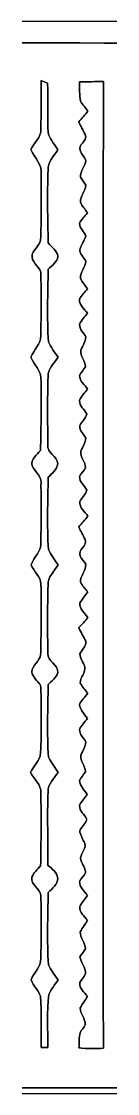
# Model space of a CAD drawing. Header units: centimetres. Extents: x -16.8 to 16.8, y -16.7 to 16.7.
# Drawn here: x 5.67 to 8.21, y -16.67 to 16.67 of the extents above; entities that cross this region are included whole.
import ezdxf

# ---------------------------------------------------------------- set-up
doc = ezdxf.new("R2010")
doc.units = ezdxf.units.CM
doc.header["$MEASUREMENT"] = 0
doc.layers.add('Layer 1', color=7, linetype='Continuous')

msp = doc.modelspace()

# ---------------------------------------------------------------- linework, layer by layer
at = {"layer": 'Layer 1', "color": 7}
for points, knots in [([(-16.77458, 16.66875), (-16.77458, 16.66875), (16.77458, 16.66875), (16.77458, 16.66875), (16.77458, 16.66875), (16.77458, 16.66875), (16.77458, -16.66875), (16.77458, -16.66875), (16.77458, -16.66875), (16.77458, -16.66875), (-16.77458, -16.66875), (-16.77458, -16.66875), (-16.77458, -16.66875), (-16.77458, -16.66875), (-16.77458, 16.66875), (-16.77458, 16.66875), (-16.77458, 16.66875), (-16.77458, 16.66875), (-16.77458, 16.66875), (-16.77458, 16.66875)], [0, 0, 0, 0, 0.16666667, 0.16666667, 0.16666667, 0.16666667, 0.33333333, 0.33333333, 0.33333333, 0.33333333, 0.5, 0.5, 0.5, 0.5, 0.66666667, 0.66666667, 0.66666667, 0.66666667, 1, 1, 1, 1]), ([(-12.5536, 15.97307), (-12.62556, 15.95861), (-12.65696, 15.89334), (-12.64779, 15.82455), (-12.64779, 15.82455), (-12.64497, 5.06166), (-12.64955, -5.70159), (-12.64567, -16.46484), (-12.64567, -16.46484), (-12.071, -16.50718), (-11.49421, -16.48989), (-10.91847, -16.49307), (-10.91847, -16.49307), (-3.08928, -16.48389), (4.73992, -16.50788), (12.56912, -16.48107), (12.56912, -16.48107), (12.58641, -9.31192), (12.57159, -2.14242), (12.57653, 5.02708), (12.57653, 5.02708), (12.56912, 8.68116), (12.59134, 12.33558), (12.56524, 15.9893), (12.56524, 15.9893), (4.49051, 16.01294), (-3.58458, 15.98789), (-11.65931, 16.002), (-11.65931, 16.002), (-11.95705, 15.99812), (-12.25832, 16.01611), (-12.5536, 15.97307)], [0, 0, 0, 0, 0.11111111, 0.11111111, 0.11111111, 0.11111111, 0.22222222, 0.22222222, 0.22222222, 0.22222222, 0.33333333, 0.33333333, 0.33333333, 0.33333333, 0.44444444, 0.44444444, 0.44444444, 0.44444444, 0.55555556, 0.55555556, 0.55555556, 0.55555556, 0.66666667, 0.66666667, 0.66666667, 0.66666667, 0.77777778, 0.77777778, 0.77777778, 0.77777778, 1, 1, 1, 1]), ([(6.05825, 14.83572), (6.10588, 14.81279), (6.20113, 14.76763), (6.24911, 14.7447), (6.24911, 14.7447), (6.29038, 14.21589), (6.22759, 13.68249), (6.28262, 13.15473), (6.28262, 13.15473), (6.36305, 12.98434), (6.47806, 12.83194), (6.57719, 12.67178), (6.57719, 12.67178), (6.45654, 12.47387), (6.25299, 12.29995), (6.26992, 12.04736), (6.26992, 12.04736), (6.24628, 11.29206), (6.25687, 10.53571), (6.27803, 9.78041), (6.27803, 9.78041), (6.38457, 9.652), (6.54756, 9.53982), (6.57966, 9.3659), (6.57966, 9.3659), (6.55955, 9.18774), (6.38916, 9.08085), (6.27204, 8.96161), (6.27204, 8.96161), (6.2678, 8.20879), (6.2297, 7.45349), (6.28438, 6.70207), (6.28438, 6.70207), (6.36305, 6.53203), (6.47876, 6.3814), (6.58424, 6.22723), (6.58424, 6.22723), (6.46677, 6.03673), (6.25757, 5.87304), (6.27204, 5.62645), (6.27204, 5.62645), (6.2484, 4.9216), (6.25228, 4.21534), (6.26851, 3.51014), (6.26851, 3.51014), (6.21136, 3.24661), (6.57225, 3.16301), (6.57154, 2.9143), (6.57154, 2.9143), (6.55673, 2.73156), (6.39374, 2.61655), (6.27592, 2.49767), (6.27592, 2.49767), (6.26427, 1.74766), (6.23076, 0.99483), (6.28438, 0.24589), (6.28438, 0.24589), (6.36376, 0.07585), (6.47947, -0.07549), (6.58566, -0.23001), (6.58566, -0.23001), (6.46218, -0.43074), (6.25299, -0.60713), (6.27027, -0.86431), (6.27027, -0.86431), (6.24875, -1.57021), (6.25687, -2.27718), (6.26181, -2.98344), (6.26181, -2.98344), (6.2544, -3.23039), (6.58283, -3.33022), (6.57613, -3.57646), (6.57613, -3.57646), (6.53415, -3.73733), (6.38457, -3.83752), (6.27204, -3.95005), (6.27204, -3.95005), (6.26816, -4.70253), (6.22864, -5.45783), (6.28544, -6.20889), (6.28544, -6.20889), (6.36799, -6.37505), (6.483, -6.52427), (6.58248, -6.68161), (6.58248, -6.68161), (6.45901, -6.87105), (6.25898, -7.03897), (6.27133, -7.28486), (6.27133, -7.28486), (6.2417, -8.04721), (6.26957, -8.81062), (6.26322, -9.57368), (6.26322, -9.57368), (6.39445, -9.67669), (6.55038, -9.79029), (6.57049, -9.9695), (6.57049, -9.9695), (6.57613, -10.16423), (6.39904, -10.29229), (6.27592, -10.414), (6.27592, -10.414), (6.26427, -11.16365), (6.23076, -11.91648), (6.28438, -12.66543), (6.28438, -12.66543), (6.3627, -12.8337), (6.47735, -12.98399), (6.58142, -13.13744), (6.58142, -13.13744), (6.48264, -13.28455), (6.36411, -13.42214), (6.29356, -13.58582), (6.29356, -13.58582), (6.22512, -14.13122), (6.27239, -14.68332), (6.26039, -15.23189), (6.26039, -15.23189), (6.1909, -15.2333), (6.1214, -15.23436), (6.05226, -15.234), (6.05226, -15.234), (6.04449, -14.70307), (6.07236, -14.17144), (6.03532, -13.64156), (6.03532, -13.64156), (5.97147, -13.45636), (5.81307, -13.31912), (5.74428, -13.13568), (5.74428, -13.13568), (5.81096, -12.89897), (6.06637, -12.73845), (6.04061, -12.47069), (6.04061, -12.47069), (6.0639, -11.82335), (6.05719, -11.17529), (6.04908, -10.52795), (6.04908, -10.52795), (6.04132, -10.29159), (5.71817, -10.19669), (5.76615, -9.93493), (5.76615, -9.93493), (5.82824, -9.80052), (5.93019, -9.69186), (6.03814, -9.59379), (6.03814, -9.59379), (6.0519, -8.83603), (6.0646, -8.07755), (6.04344, -7.31979), (6.04344, -7.31979), (6.06354, -7.0612), (5.84306, -6.8901), (5.71853, -6.68867), (5.71853, -6.68867), (5.82612, -6.52145), (5.94078, -6.35811), (6.02968, -6.17996), (6.02968, -6.17996), (6.07624, -5.53791), (6.04626, -4.89303), (6.05402, -4.24991), (6.05402, -4.24991), (6.03567, -4.14338), (6.07836, -4.00614), (5.99581, -3.91619), (5.99581, -3.91619), (5.89739, -3.78672), (5.73828, -3.67206), (5.77427, -3.48403), (5.77427, -3.48403), (5.84906, -3.29636), (6.06778, -3.17077), (6.04061, -2.94534), (6.04061, -2.94534), (6.06425, -2.23943), (6.05402, -1.53247), (6.05014, -0.82656), (6.05014, -0.82656), (6.04202, -0.59055), (5.81907, -0.43886), (5.74499, -0.22472), (5.74499, -0.22472), (5.82401, 0.01834), (6.07801, 0.19544), (6.04555, 0.47449), (6.04555, 0.47449), (6.06107, 1.06362), (6.05614, 1.65276), (6.04979, 2.2419), (6.04979, 2.2419), (6.10835, 2.49802), (5.87128, 2.64901), (5.77497, 2.84974), (5.77497, 2.84974), (5.73087, 3.05894), (5.91432, 3.19158), (6.03426, 3.32458), (6.03426, 3.32458), (6.05578, 4.08058), (6.05966, 4.83764), (6.04908, 5.59364), (6.04908, 5.59364), (6.0258, 5.83494), (5.82401, 6.00957), (5.73828, 6.22617), (5.73828, 6.22617), (5.82189, 6.4576), (6.05226, 6.63469), (6.04097, 6.8961), (6.04097, 6.8961), (6.06143, 7.55438), (6.06284, 8.21408), (6.04379, 8.87236), (6.04379, 8.87236), (5.9884, 9.07274), (5.7277, 9.18739), (5.77427, 9.42763), (5.77427, 9.42763), (5.84906, 9.61531), (6.06778, 9.7409), (6.04061, 9.96632), (6.04061, 9.96632), (6.06637, 10.61297), (6.05049, 11.26067), (6.05296, 11.90731), (6.05296, 11.90731), (6.11117, 12.21528), (5.83847, 12.42307), (5.73652, 12.68307), (5.73652, 12.68307), (5.81907, 12.90532), (6.0706, 13.05454), (6.04167, 13.31736), (6.04167, 13.31736), (6.06637, 13.82324), (6.04414, 14.32948), (6.05825, 14.83572)], [0, 0, 0, 0, 0.01666667, 0.01666667, 0.01666667, 0.01666667, 0.03333333, 0.03333333, 0.03333333, 0.03333333, 0.05, 0.05, 0.05, 0.05, 0.06666667, 0.06666667, 0.06666667, 0.06666667, 0.08333333, 0.08333333, 0.08333333, 0.08333333, 0.1, 0.1, 0.1, 0.1, 0.11666667, 0.11666667, 0.11666667, 0.11666667, 0.13333333, 0.13333333, 0.13333333, 0.13333333, 0.15, 0.15, 0.15, 0.15, 0.16666667, 0.16666667, 0.16666667, 0.16666667, 0.18333333, 0.18333333, 0.18333333, 0.18333333, 0.2, 0.2, 0.2, 0.2, 0.21666667, 0.21666667, 0.21666667, 0.21666667, 0.23333333, 0.23333333, 0.23333333, 0.23333333, 0.25, 0.25, 0.25, 0.25, 0.26666667, 0.26666667, 0.26666667, 0.26666667, 0.28333333, 0.28333333, 0.28333333, 0.28333333, 0.3, 0.3, 0.3, 0.3, 0.31666667, 0.31666667, 0.31666667, 0.31666667, 0.33333333, 0.33333333, 0.33333333, 0.33333333, 0.35, 0.35, 0.35, 0.35, 0.36666667, 0.36666667, 0.36666667, 0.36666667, 0.38333333, 0.38333333, 0.38333333, 0.38333333, 0.4, 0.4, 0.4, 0.4, 0.41666667, 0.41666667, 0.41666667, 0.41666667, 0.43333333, 0.43333333, 0.43333333, 0.43333333, 0.45, 0.45, 0.45, 0.45, 0.46666667, 0.46666667, 0.46666667, 0.46666667, 0.48333333, 0.48333333, 0.48333333, 0.48333333, 0.5, 0.5, 0.5, 0.5, 0.51666667, 0.51666667, 0.51666667, 0.51666667, 0.53333333, 0.53333333, 0.53333333, 0.53333333, 0.55, 0.55, 0.55, 0.55, 0.56666667, 0.56666667, 0.56666667, 0.56666667, 0.58333333, 0.58333333, 0.58333333, 0.58333333, 0.6, 0.6, 0.6, 0.6, 0.61666667, 0.61666667, 0.61666667, 0.61666667, 0.63333333, 0.63333333, 0.63333333, 0.63333333, 0.65, 0.65, 0.65, 0.65, 0.66666667, 0.66666667, 0.66666667, 0.66666667, 0.68333333, 0.68333333, 0.68333333, 0.68333333, 0.7, 0.7, 0.7, 0.7, 0.71666667, 0.71666667, 0.71666667, 0.71666667, 0.73333333, 0.73333333, 0.73333333, 0.73333333, 0.75, 0.75, 0.75, 0.75, 0.76666667, 0.76666667, 0.76666667, 0.76666667, 0.78333333, 0.78333333, 0.78333333, 0.78333333, 0.8, 0.8, 0.8, 0.8, 0.81666667, 0.81666667, 0.81666667, 0.81666667, 0.83333333, 0.83333333, 0.83333333, 0.83333333, 0.85, 0.85, 0.85, 0.85, 0.86666667, 0.86666667, 0.86666667, 0.86666667, 0.88333333, 0.88333333, 0.88333333, 0.88333333, 0.9, 0.9, 0.9, 0.9, 0.91666667, 0.91666667, 0.91666667, 0.91666667, 0.93333333, 0.93333333, 0.93333333, 0.93333333, 0.95, 0.95, 0.95, 0.95, 0.96666667, 0.96666667, 0.96666667, 0.96666667, 1, 1, 1, 1]), ([(7.25135, 14.78703), (7.50041, 14.79374), (7.74982, 14.79726), (7.99959, 14.79973), (7.99959, 14.79973), (7.97877, 8.33226), (7.99606, 1.86408), (7.99042, -4.60375), (7.99042, -4.60375), (7.99359, -8.15622), (7.98301, -11.70869), (7.99677, -15.26081), (7.99677, -15.26081), (7.74206, -15.26928), (7.48524, -15.28374), (7.23265, -15.24811), (7.23265, -15.24811), (7.2517, -15.09077), (7.22736, -14.92814), (7.2711, -14.77539), (7.2711, -14.77539), (7.31238, -14.68579), (7.38752, -14.61699), (7.43232, -14.52951), (7.43232, -14.52951), (7.43832, -14.33618), (7.26934, -14.19754), (7.27181, -14.00457), (7.27181, -14.00457), (7.34236, -13.8811), (7.42738, -13.7668), (7.50111, -13.64509), (7.50111, -13.64509), (7.40586, -13.5128), (7.23477, -13.40697), (7.26158, -13.21964), (7.26158, -13.21964), (7.3085, -13.12086), (7.39352, -13.04572), (7.43797, -12.94553), (7.43797, -12.94553), (7.44714, -12.74939), (7.3025, -12.59593), (7.26158, -12.41284), (7.26158, -12.41284), (7.31344, -12.32606), (7.39175, -12.25832), (7.43973, -12.16907), (7.43973, -12.16907), (7.43232, -11.97645), (7.27287, -11.83464), (7.27181, -11.64096), (7.27181, -11.64096), (7.34236, -11.51749), (7.42738, -11.40319), (7.50111, -11.28148), (7.50111, -11.28148), (7.40445, -11.14848), (7.23406, -11.04159), (7.25946, -10.85321), (7.25946, -10.85321), (7.31979, -10.7248), (7.42103, -10.62037), (7.499, -10.5029), (7.499, -10.5029), (7.40481, -10.36743), (7.24323, -10.26019), (7.25276, -10.07533), (7.25276, -10.07533), (7.29932, -9.97514), (7.38822, -9.90283), (7.43797, -9.8044), (7.43797, -9.8044), (7.43656, -9.65764), (7.33989, -9.54405), (7.29615, -9.41141), (7.29615, -9.41141), (7.23971, -9.21773), (7.47077, -9.09002), (7.4168, -8.896), (7.4168, -8.896), (7.36036, -8.76159), (7.27287, -8.63917), (7.25664, -8.4903), (7.25664, -8.4903), (7.31802, -8.36648), (7.43973, -8.27652), (7.47889, -8.14176), (7.47889, -8.14176), (7.41715, -7.98795), (7.24429, -7.89305), (7.2517, -7.70925), (7.2517, -7.70925), (7.30673, -7.57943), (7.41433, -7.48136), (7.49371, -7.36706), (7.49371, -7.36706), (7.4041, -7.22806), (7.26017, -7.11235), (7.25346, -6.93455), (7.25346, -6.93455), (7.29686, -6.83331), (7.38293, -6.75922), (7.43409, -6.66256), (7.43409, -6.66256), (7.44714, -6.47136), (7.25205, -6.33765), (7.29403, -6.14433), (7.29403, -6.14433), (7.34907, -6.01098), (7.43797, -5.88998), (7.45031, -5.74146), (7.45031, -5.74146), (7.39034, -5.60458), (7.24782, -5.51039), (7.25135, -5.34564), (7.25135, -5.34564), (7.30779, -5.21547), (7.41539, -5.11634), (7.49547, -5.00133), (7.49547, -5.00133), (7.40375, -4.86304), (7.27287, -4.74204), (7.24923, -4.56882), (7.24923, -4.56882), (7.31132, -4.43759), (7.42315, -4.33917), (7.50711, -4.22275), (7.50711, -4.22275), (7.42879, -4.11974), (7.33919, -4.02414), (7.27392, -3.91266), (7.27392, -3.91266), (7.26228, -3.7211), (7.45913, -3.58704), (7.41645, -3.39266), (7.41645, -3.39266), (7.36177, -3.25967), (7.27251, -3.13937), (7.26228, -2.9912), (7.26228, -2.9912), (7.3212, -2.85821), (7.47077, -2.76648), (7.44467, -2.60103), (7.44467, -2.60103), (7.38717, -2.45392), (7.29015, -2.32551), (7.22842, -2.18052), (7.22842, -2.18052), (7.32896, -2.08033), (7.42562, -1.97626), (7.50993, -1.86196), (7.50993, -1.86196), (7.41574, -1.71768), (7.23406, -1.60302), (7.26581, -1.40829), (7.26581, -1.40829), (7.33813, -1.29046), (7.42562, -1.18286), (7.50852, -1.07209), (7.50852, -1.07209), (7.43409, -0.96943), (7.34342, -0.87912), (7.27781, -0.77082), (7.27781, -0.77082), (7.26969, -0.56444), (7.46196, -0.41804), (7.44396, -0.20849), (7.44396, -0.20849), (7.39634, -0.1203), (7.31802, -0.05221), (7.27498, 0.03845), (7.27498, 0.03845), (7.17515, 0.25788), (7.51805, 0.34608), (7.42491, 0.56303), (7.42491, 0.56303), (7.36388, 0.69603), (7.28345, 0.81915), (7.22771, 0.95462), (7.22771, 0.95462), (7.32508, 1.06292), (7.4235, 1.17087), (7.51381, 1.28517), (7.51381, 1.28517), (7.41962, 1.43228), (7.24182, 1.54376), (7.25699, 1.7399), (7.25699, 1.7399), (7.31732, 1.86443), (7.43973, 1.95368), (7.47889, 2.0888), (7.47889, 2.0888), (7.41715, 2.2419), (7.2457, 2.33645), (7.25241, 2.51919), (7.25241, 2.51919), (7.29968, 2.61902), (7.38822, 2.69134), (7.43797, 2.78977), (7.43797, 2.78977), (7.44537, 2.98062), (7.25346, 3.11573), (7.29439, 3.31011), (7.29439, 3.31011), (7.34836, 3.44311), (7.43832, 3.56306), (7.4482, 3.71157), (7.4482, 3.71157), (7.38681, 3.84528), (7.24535, 3.93982), (7.25664, 4.10386), (7.25664, 4.10386), (7.31802, 4.22769), (7.43973, 4.31765), (7.47889, 4.45241), (7.47889, 4.45241), (7.4168, 4.60622), (7.24429, 4.70112), (7.25135, 4.88491), (7.25135, 4.88491), (7.3085, 5.01791), (7.41997, 5.11775), (7.50182, 5.23487), (7.50182, 5.23487), (7.41151, 5.37281), (7.25099, 5.47652), (7.25276, 5.65926), (7.25276, 5.65926), (7.2965, 5.76051), (7.38329, 5.83424), (7.43373, 5.93161), (7.43373, 5.93161), (7.44784, 6.12246), (7.2517, 6.25616), (7.29403, 6.44984), (7.29403, 6.44984), (7.34907, 6.58319), (7.43797, 6.70419), (7.45031, 6.85271), (7.45031, 6.85271), (7.39034, 6.98959), (7.24782, 7.08378), (7.25135, 7.24853), (7.25135, 7.24853), (7.30814, 7.37976), (7.41715, 7.47924), (7.49829, 7.59531), (7.49829, 7.59531), (7.40269, 7.73148), (7.24323, 7.83978), (7.24888, 8.02534), (7.24888, 8.02534), (7.30426, 8.15269), (7.41539, 8.24301), (7.49935, 8.3506), (7.49935, 8.3506), (7.42632, 8.46137), (7.33989, 8.56439), (7.27886, 8.68221), (7.27886, 8.68221), (7.27004, 8.87906), (7.44149, 9.01982), (7.4482, 9.21491), (7.4482, 9.21491), (7.38964, 9.34861), (7.23865, 9.44033), (7.26722, 9.60684), (7.26722, 9.60684), (7.31767, 9.74055), (7.40304, 9.85873), (7.44926, 9.99455), (7.44926, 9.99455), (7.39034, 10.13178), (7.26087, 10.23126), (7.24711, 10.38966), (7.24711, 10.38966), (7.30638, 10.51489), (7.41468, 10.60697), (7.49935, 10.71421), (7.49935, 10.71421), (7.42597, 10.82499), (7.33989, 10.928), (7.27886, 11.04583), (7.27886, 11.04583), (7.27004, 11.24267), (7.44149, 11.38379), (7.44855, 11.57852), (7.44855, 11.57852), (7.40586, 11.66918), (7.33143, 11.73939), (7.28451, 11.82687), (7.28451, 11.82687), (7.26934, 12.02267), (7.44396, 12.16237), (7.44926, 12.35604), (7.44926, 12.35604), (7.40657, 12.45694), (7.32226, 12.53314), (7.27781, 12.63297), (7.27781, 12.63297), (7.17162, 12.85275), (7.53181, 12.93707), (7.42491, 13.15685), (7.42491, 13.15685), (7.36388, 13.28984), (7.28345, 13.41296), (7.22771, 13.54878), (7.22771, 13.54878), (7.32508, 13.65709), (7.4235, 13.76468), (7.51381, 13.87934), (7.51381, 13.87934), (7.43832, 13.98376), (7.34448, 14.07513), (7.28063, 14.18766), (7.28063, 14.18766), (7.25029, 14.38592), (7.25346, 14.58701), (7.25135, 14.78703)], [0, 0, 0, 0, 0.01234568, 0.01234568, 0.01234568, 0.01234568, 0.02469136, 0.02469136, 0.02469136, 0.02469136, 0.03703704, 0.03703704, 0.03703704, 0.03703704, 0.04938272, 0.04938272, 0.04938272, 0.04938272, 0.0617284, 0.0617284, 0.0617284, 0.0617284, 0.07407407, 0.07407407, 0.07407407, 0.07407407, 0.08641975, 0.08641975, 0.08641975, 0.08641975, 0.09876543, 0.09876543, 0.09876543, 0.09876543, 0.11111111, 0.11111111, 0.11111111, 0.11111111, 0.12345679, 0.12345679, 0.12345679, 0.12345679, 0.13580247, 0.13580247, 0.13580247, 0.13580247, 0.14814815, 0.14814815, 0.14814815, 0.14814815, 0.16049383, 0.16049383, 0.16049383, 0.16049383, 0.17283951, 0.17283951, 0.17283951, 0.17283951, 0.18518519, 0.18518519, 0.18518519, 0.18518519, 0.19753086, 0.19753086, 0.19753086, 0.19753086, 0.20987654, 0.20987654, 0.20987654, 0.20987654, 0.22222222, 0.22222222, 0.22222222, 0.22222222, 0.2345679, 0.2345679, 0.2345679, 0.2345679, 0.24691358, 0.24691358, 0.24691358, 0.24691358, 0.25925926, 0.25925926, 0.25925926, 0.25925926, 0.27160494, 0.27160494, 0.27160494, 0.27160494, 0.28395062, 0.28395062, 0.28395062, 0.28395062, 0.2962963, 0.2962963, 0.2962963, 0.2962963, 0.30864198, 0.30864198, 0.30864198, 0.30864198, 0.32098765, 0.32098765, 0.32098765, 0.32098765, 0.33333333, 0.33333333, 0.33333333, 0.33333333, 0.34567901, 0.34567901, 0.34567901, 0.34567901, 0.35802469, 0.35802469, 0.35802469, 0.35802469, 0.37037037, 0.37037037, 0.37037037, 0.37037037, 0.38271605, 0.38271605, 0.38271605, 0.38271605, 0.39506173, 0.39506173, 0.39506173, 0.39506173, 0.40740741, 0.40740741, 0.40740741, 0.40740741, 0.41975309, 0.41975309, 0.41975309, 0.41975309, 0.43209877, 0.43209877, 0.43209877, 0.43209877, 0.44444444, 0.44444444, 0.44444444, 0.44444444, 0.45679012, 0.45679012, 0.45679012, 0.45679012, 0.4691358, 0.4691358, 0.4691358, 0.4691358, 0.48148148, 0.48148148, 0.48148148, 0.48148148, 0.49382716, 0.49382716, 0.49382716, 0.49382716, 0.50617284, 0.50617284, 0.50617284, 0.50617284, 0.51851852, 0.51851852, 0.51851852, 0.51851852, 0.5308642, 0.5308642, 0.5308642, 0.5308642, 0.54320988, 0.54320988, 0.54320988, 0.54320988, 0.55555556, 0.55555556, 0.55555556, 0.55555556, 0.56790123, 0.56790123, 0.56790123, 0.56790123, 0.58024691, 0.58024691, 0.58024691, 0.58024691, 0.59259259, 0.59259259, 0.59259259, 0.59259259, 0.60493827, 0.60493827, 0.60493827, 0.60493827, 0.61728395, 0.61728395, 0.61728395, 0.61728395, 0.62962963, 0.62962963, 0.62962963, 0.62962963, 0.64197531, 0.64197531, 0.64197531, 0.64197531, 0.65432099, 0.65432099, 0.65432099, 0.65432099, 0.66666667, 0.66666667, 0.66666667, 0.66666667, 0.67901235, 0.67901235, 0.67901235, 0.67901235, 0.69135802, 0.69135802, 0.69135802, 0.69135802, 0.7037037, 0.7037037, 0.7037037, 0.7037037, 0.71604938, 0.71604938, 0.71604938, 0.71604938, 0.72839506, 0.72839506, 0.72839506, 0.72839506, 0.74074074, 0.74074074, 0.74074074, 0.74074074, 0.75308642, 0.75308642, 0.75308642, 0.75308642, 0.7654321, 0.7654321, 0.7654321, 0.7654321, 0.77777778, 0.77777778, 0.77777778, 0.77777778, 0.79012346, 0.79012346, 0.79012346, 0.79012346, 0.80246914, 0.80246914, 0.80246914, 0.80246914, 0.81481481, 0.81481481, 0.81481481, 0.81481481, 0.82716049, 0.82716049, 0.82716049, 0.82716049, 0.83950617, 0.83950617, 0.83950617, 0.83950617, 0.85185185, 0.85185185, 0.85185185, 0.85185185, 0.86419753, 0.86419753, 0.86419753, 0.86419753, 0.87654321, 0.87654321, 0.87654321, 0.87654321, 0.88888889, 0.88888889, 0.88888889, 0.88888889, 0.90123457, 0.90123457, 0.90123457, 0.90123457, 0.91358025, 0.91358025, 0.91358025, 0.91358025, 0.92592593, 0.92592593, 0.92592593, 0.92592593, 0.9382716, 0.9382716, 0.9382716, 0.9382716, 0.95061728, 0.95061728, 0.95061728, 0.95061728, 0.96296296, 0.96296296, 0.96296296, 0.96296296, 0.97530864, 0.97530864, 0.97530864, 0.97530864, 1, 1, 1, 1])]:
    msp.add_open_spline(points, degree=3, knots=knots, dxfattribs=at)
at = {"layer": 'Layer 1', "color": 252}
for points, knots in [([(-12.5536, 15.97307), (-12.25832, 16.01611), (-11.95705, 15.99812), (-11.65931, 16.002), (-11.65931, 16.002), (-3.58458, 15.98789), (4.49051, 16.01294), (12.56524, 15.9893), (12.56524, 15.9893), (12.59134, 12.33558), (12.56912, 8.68116), (12.57653, 5.02708), (12.57653, 5.02708), (12.57159, -2.14242), (12.58641, -9.31192), (12.56912, -16.48107), (12.56912, -16.48107), (4.73992, -16.50788), (-3.08928, -16.48389), (-10.91847, -16.49307), (-10.91847, -16.49307), (-11.49421, -16.48989), (-12.071, -16.50718), (-12.64567, -16.46484), (-12.64567, -16.46484), (-12.64955, -5.70159), (-12.64497, 5.06166), (-12.64779, 15.82455), (-12.64779, 15.82455), (-12.65696, 15.89334), (-12.62556, 15.95861), (-12.5536, 15.97307), (-12.5536, 15.97307), (-12.5536, 15.97307), (-12.5536, 15.97307), (-12.5536, 15.97307)], [0, 0, 0, 0, 0.1, 0.1, 0.1, 0.1, 0.2, 0.2, 0.2, 0.2, 0.3, 0.3, 0.3, 0.3, 0.4, 0.4, 0.4, 0.4, 0.5, 0.5, 0.5, 0.5, 0.6, 0.6, 0.6, 0.6, 0.7, 0.7, 0.7, 0.7, 0.8, 0.8, 0.8, 0.8, 1, 1, 1, 1]), ([(6.05825, 14.83572), (6.04414, 14.32948), (6.06637, 13.82324), (6.04167, 13.31736), (6.04167, 13.31736), (6.0706, 13.05454), (5.81907, 12.90532), (5.73652, 12.68307), (5.73652, 12.68307), (5.83847, 12.42307), (6.11117, 12.21528), (6.05296, 11.90731), (6.05296, 11.90731), (6.05049, 11.26067), (6.06637, 10.61297), (6.04061, 9.96632), (6.04061, 9.96632), (6.06778, 9.7409), (5.84906, 9.61531), (5.77427, 9.42763), (5.77427, 9.42763), (5.7277, 9.18739), (5.9884, 9.07274), (6.04379, 8.87236), (6.04379, 8.87236), (6.06284, 8.21408), (6.06143, 7.55438), (6.04097, 6.8961), (6.04097, 6.8961), (6.05226, 6.63469), (5.82189, 6.4576), (5.73828, 6.22617), (5.73828, 6.22617), (5.82401, 6.00957), (6.0258, 5.83494), (6.04908, 5.59364), (6.04908, 5.59364), (6.05966, 4.83764), (6.05578, 4.08058), (6.03426, 3.32458), (6.03426, 3.32458), (5.91432, 3.19158), (5.73087, 3.05894), (5.77497, 2.84974), (5.77497, 2.84974), (5.87128, 2.64901), (6.10835, 2.49802), (6.04979, 2.2419), (6.04979, 2.2419), (6.05614, 1.65276), (6.06107, 1.06362), (6.04555, 0.47449), (6.04555, 0.47449), (6.07801, 0.19544), (5.82401, 0.01834), (5.74499, -0.22472), (5.74499, -0.22472), (5.81907, -0.43886), (6.04202, -0.59055), (6.05014, -0.82656), (6.05014, -0.82656), (6.05402, -1.53247), (6.06425, -2.23943), (6.04061, -2.94534), (6.04061, -2.94534), (6.06778, -3.17077), (5.84906, -3.29636), (5.77427, -3.48403), (5.77427, -3.48403), (5.73828, -3.67206), (5.89739, -3.78672), (5.99581, -3.91619), (5.99581, -3.91619), (6.07836, -4.00614), (6.03567, -4.14338), (6.05402, -4.24991), (6.05402, -4.24991), (6.04626, -4.89303), (6.07624, -5.53791), (6.02968, -6.17996), (6.02968, -6.17996), (5.94078, -6.35811), (5.82612, -6.52145), (5.71853, -6.68867), (5.71853, -6.68867), (5.84306, -6.8901), (6.06354, -7.0612), (6.04344, -7.31979), (6.04344, -7.31979), (6.0646, -8.07755), (6.0519, -8.83603), (6.03814, -9.59379), (6.03814, -9.59379), (5.93019, -9.69186), (5.82824, -9.80052), (5.76615, -9.93493), (5.76615, -9.93493), (5.71817, -10.19669), (6.04132, -10.29159), (6.04908, -10.52795), (6.04908, -10.52795), (6.05719, -11.17529), (6.0639, -11.82335), (6.04061, -12.47069), (6.04061, -12.47069), (6.06637, -12.73845), (5.81096, -12.89897), (5.74428, -13.13568), (5.74428, -13.13568), (5.81307, -13.31912), (5.97147, -13.45636), (6.03532, -13.64156), (6.03532, -13.64156), (6.07236, -14.17144), (6.04449, -14.70307), (6.05226, -15.234), (6.05226, -15.234), (6.1214, -15.23436), (6.1909, -15.2333), (6.26039, -15.23189), (6.26039, -15.23189), (6.27239, -14.68332), (6.22512, -14.13122), (6.29356, -13.58582), (6.29356, -13.58582), (6.36411, -13.42214), (6.48264, -13.28455), (6.58142, -13.13744), (6.58142, -13.13744), (6.47735, -12.98399), (6.3627, -12.8337), (6.28438, -12.66543), (6.28438, -12.66543), (6.23076, -11.91648), (6.26427, -11.16365), (6.27592, -10.414), (6.27592, -10.414), (6.39904, -10.29229), (6.57613, -10.16423), (6.57049, -9.9695), (6.57049, -9.9695), (6.55038, -9.79029), (6.39445, -9.67669), (6.26322, -9.57368), (6.26322, -9.57368), (6.26957, -8.81062), (6.2417, -8.04721), (6.27133, -7.28486), (6.27133, -7.28486), (6.25898, -7.03897), (6.45901, -6.87105), (6.58248, -6.68161), (6.58248, -6.68161), (6.483, -6.52427), (6.36799, -6.37505), (6.28544, -6.20889), (6.28544, -6.20889), (6.22864, -5.45783), (6.26816, -4.70253), (6.27204, -3.95005), (6.27204, -3.95005), (6.38457, -3.83752), (6.53415, -3.73733), (6.57613, -3.57646), (6.57613, -3.57646), (6.58283, -3.33022), (6.2544, -3.23039), (6.26181, -2.98344), (6.26181, -2.98344), (6.25687, -2.27718), (6.24875, -1.57021), (6.27027, -0.86431), (6.27027, -0.86431), (6.25299, -0.60713), (6.46218, -0.43074), (6.58566, -0.23001), (6.58566, -0.23001), (6.47947, -0.07549), (6.36376, 0.07585), (6.28438, 0.24589), (6.28438, 0.24589), (6.23076, 0.99483), (6.26427, 1.74766), (6.27592, 2.49767), (6.27592, 2.49767), (6.39374, 2.61655), (6.55673, 2.73156), (6.57154, 2.9143), (6.57154, 2.9143), (6.57225, 3.16301), (6.21136, 3.24661), (6.26851, 3.51014), (6.26851, 3.51014), (6.25228, 4.21534), (6.2484, 4.9216), (6.27204, 5.62645), (6.27204, 5.62645), (6.25757, 5.87304), (6.46677, 6.03673), (6.58424, 6.22723), (6.58424, 6.22723), (6.47876, 6.3814), (6.36305, 6.53203), (6.28438, 6.70207), (6.28438, 6.70207), (6.2297, 7.45349), (6.2678, 8.20879), (6.27204, 8.96161), (6.27204, 8.96161), (6.38916, 9.08085), (6.55955, 9.18774), (6.57966, 9.3659), (6.57966, 9.3659), (6.54756, 9.53982), (6.38457, 9.652), (6.27803, 9.78041), (6.27803, 9.78041), (6.25687, 10.53571), (6.24628, 11.29206), (6.26992, 12.04736), (6.26992, 12.04736), (6.25299, 12.29995), (6.45654, 12.47387), (6.57719, 12.67178), (6.57719, 12.67178), (6.47806, 12.83194), (6.36305, 12.98434), (6.28262, 13.15473), (6.28262, 13.15473), (6.22759, 13.68249), (6.29038, 14.21589), (6.24911, 14.7447), (6.24911, 14.7447), (6.20113, 14.76763), (6.10588, 14.81279), (6.05825, 14.83572), (6.05825, 14.83572), (6.05825, 14.83572), (6.05825, 14.83572), (6.05825, 14.83572)], [0, 0, 0, 0, 0.01639344, 0.01639344, 0.01639344, 0.01639344, 0.03278689, 0.03278689, 0.03278689, 0.03278689, 0.04918033, 0.04918033, 0.04918033, 0.04918033, 0.06557377, 0.06557377, 0.06557377, 0.06557377, 0.08196721, 0.08196721, 0.08196721, 0.08196721, 0.09836066, 0.09836066, 0.09836066, 0.09836066, 0.1147541, 0.1147541, 0.1147541, 0.1147541, 0.13114754, 0.13114754, 0.13114754, 0.13114754, 0.14754098, 0.14754098, 0.14754098, 0.14754098, 0.16393443, 0.16393443, 0.16393443, 0.16393443, 0.18032787, 0.18032787, 0.18032787, 0.18032787, 0.19672131, 0.19672131, 0.19672131, 0.19672131, 0.21311475, 0.21311475, 0.21311475, 0.21311475, 0.2295082, 0.2295082, 0.2295082, 0.2295082, 0.24590164, 0.24590164, 0.24590164, 0.24590164, 0.26229508, 0.26229508, 0.26229508, 0.26229508, 0.27868852, 0.27868852, 0.27868852, 0.27868852, 0.29508197, 0.29508197, 0.29508197, 0.29508197, 0.31147541, 0.31147541, 0.31147541, 0.31147541, 0.32786885, 0.32786885, 0.32786885, 0.32786885, 0.3442623, 0.3442623, 0.3442623, 0.3442623, 0.36065574, 0.36065574, 0.36065574, 0.36065574, 0.37704918, 0.37704918, 0.37704918, 0.37704918, 0.39344262, 0.39344262, 0.39344262, 0.39344262, 0.40983607, 0.40983607, 0.40983607, 0.40983607, 0.42622951, 0.42622951, 0.42622951, 0.42622951, 0.44262295, 0.44262295, 0.44262295, 0.44262295, 0.45901639, 0.45901639, 0.45901639, 0.45901639, 0.47540984, 0.47540984, 0.47540984, 0.47540984, 0.49180328, 0.49180328, 0.49180328, 0.49180328, 0.50819672, 0.50819672, 0.50819672, 0.50819672, 0.52459016, 0.52459016, 0.52459016, 0.52459016, 0.54098361, 0.54098361, 0.54098361, 0.54098361, 0.55737705, 0.55737705, 0.55737705, 0.55737705, 0.57377049, 0.57377049, 0.57377049, 0.57377049, 0.59016393, 0.59016393, 0.59016393, 0.59016393, 0.60655738, 0.60655738, 0.60655738, 0.60655738, 0.62295082, 0.62295082, 0.62295082, 0.62295082, 0.63934426, 0.63934426, 0.63934426, 0.63934426, 0.6557377, 0.6557377, 0.6557377, 0.6557377, 0.67213115, 0.67213115, 0.67213115, 0.67213115, 0.68852459, 0.68852459, 0.68852459, 0.68852459, 0.70491803, 0.70491803, 0.70491803, 0.70491803, 0.72131148, 0.72131148, 0.72131148, 0.72131148, 0.73770492, 0.73770492, 0.73770492, 0.73770492, 0.75409836, 0.75409836, 0.75409836, 0.75409836, 0.7704918, 0.7704918, 0.7704918, 0.7704918, 0.78688525, 0.78688525, 0.78688525, 0.78688525, 0.80327869, 0.80327869, 0.80327869, 0.80327869, 0.81967213, 0.81967213, 0.81967213, 0.81967213, 0.83606557, 0.83606557, 0.83606557, 0.83606557, 0.85245902, 0.85245902, 0.85245902, 0.85245902, 0.86885246, 0.86885246, 0.86885246, 0.86885246, 0.8852459, 0.8852459, 0.8852459, 0.8852459, 0.90163934, 0.90163934, 0.90163934, 0.90163934, 0.91803279, 0.91803279, 0.91803279, 0.91803279, 0.93442623, 0.93442623, 0.93442623, 0.93442623, 0.95081967, 0.95081967, 0.95081967, 0.95081967, 0.96721311, 0.96721311, 0.96721311, 0.96721311, 1, 1, 1, 1]), ([(7.25135, 14.78703), (7.25346, 14.58701), (7.25029, 14.38592), (7.28063, 14.18766), (7.28063, 14.18766), (7.34448, 14.07513), (7.43832, 13.98376), (7.51381, 13.87934), (7.51381, 13.87934), (7.4235, 13.76468), (7.32508, 13.65709), (7.22771, 13.54878), (7.22771, 13.54878), (7.28345, 13.41296), (7.36388, 13.28984), (7.42491, 13.15685), (7.42491, 13.15685), (7.53181, 12.93707), (7.17162, 12.85275), (7.27781, 12.63297), (7.27781, 12.63297), (7.32226, 12.53314), (7.40657, 12.45694), (7.44926, 12.35604), (7.44926, 12.35604), (7.44396, 12.16237), (7.26934, 12.02267), (7.28451, 11.82687), (7.28451, 11.82687), (7.33143, 11.73939), (7.40586, 11.66918), (7.44855, 11.57852), (7.44855, 11.57852), (7.44149, 11.38379), (7.27004, 11.24267), (7.27886, 11.04583), (7.27886, 11.04583), (7.33989, 10.928), (7.42597, 10.82499), (7.49935, 10.71421), (7.49935, 10.71421), (7.41468, 10.60697), (7.30638, 10.51489), (7.24711, 10.38966), (7.24711, 10.38966), (7.26087, 10.23126), (7.39034, 10.13178), (7.44926, 9.99455), (7.44926, 9.99455), (7.40304, 9.85873), (7.31767, 9.74055), (7.26722, 9.60684), (7.26722, 9.60684), (7.23865, 9.44033), (7.38964, 9.34861), (7.4482, 9.21491), (7.4482, 9.21491), (7.44149, 9.01982), (7.27004, 8.87906), (7.27886, 8.68221), (7.27886, 8.68221), (7.33989, 8.56439), (7.42632, 8.46137), (7.49935, 8.3506), (7.49935, 8.3506), (7.41539, 8.24301), (7.30426, 8.15269), (7.24888, 8.02534), (7.24888, 8.02534), (7.24323, 7.83978), (7.40269, 7.73148), (7.49829, 7.59531), (7.49829, 7.59531), (7.41715, 7.47924), (7.30814, 7.37976), (7.25135, 7.24853), (7.25135, 7.24853), (7.24782, 7.08378), (7.39034, 6.98959), (7.45031, 6.85271), (7.45031, 6.85271), (7.43797, 6.70419), (7.34907, 6.58319), (7.29403, 6.44984), (7.29403, 6.44984), (7.2517, 6.25616), (7.44784, 6.12246), (7.43373, 5.93161), (7.43373, 5.93161), (7.38329, 5.83424), (7.2965, 5.76051), (7.25276, 5.65926), (7.25276, 5.65926), (7.25099, 5.47652), (7.41151, 5.37281), (7.50182, 5.23487), (7.50182, 5.23487), (7.41997, 5.11775), (7.3085, 5.01791), (7.25135, 4.88491), (7.25135, 4.88491), (7.24429, 4.70112), (7.4168, 4.60622), (7.47889, 4.45241), (7.47889, 4.45241), (7.43973, 4.31765), (7.31802, 4.22769), (7.25664, 4.10386), (7.25664, 4.10386), (7.24535, 3.93982), (7.38681, 3.84528), (7.4482, 3.71157), (7.4482, 3.71157), (7.43832, 3.56306), (7.34836, 3.44311), (7.29439, 3.31011), (7.29439, 3.31011), (7.25346, 3.11573), (7.44537, 2.98062), (7.43797, 2.78977), (7.43797, 2.78977), (7.38822, 2.69134), (7.29968, 2.61902), (7.25241, 2.51919), (7.25241, 2.51919), (7.2457, 2.33645), (7.41715, 2.2419), (7.47889, 2.0888), (7.47889, 2.0888), (7.43973, 1.95368), (7.31732, 1.86443), (7.25699, 1.7399), (7.25699, 1.7399), (7.24182, 1.54376), (7.41962, 1.43228), (7.51381, 1.28517), (7.51381, 1.28517), (7.4235, 1.17087), (7.32508, 1.06292), (7.22771, 0.95462), (7.22771, 0.95462), (7.28345, 0.81915), (7.36388, 0.69603), (7.42491, 0.56303), (7.42491, 0.56303), (7.51805, 0.34608), (7.17515, 0.25788), (7.27498, 0.03845), (7.27498, 0.03845), (7.31802, -0.05221), (7.39634, -0.1203), (7.44396, -0.20849), (7.44396, -0.20849), (7.46196, -0.41804), (7.26969, -0.56444), (7.27781, -0.77082), (7.27781, -0.77082), (7.34342, -0.87912), (7.43409, -0.96943), (7.50852, -1.07209), (7.50852, -1.07209), (7.42562, -1.18286), (7.33813, -1.29046), (7.26581, -1.40829), (7.26581, -1.40829), (7.23406, -1.60302), (7.41574, -1.71768), (7.50993, -1.86196), (7.50993, -1.86196), (7.42562, -1.97626), (7.32896, -2.08033), (7.22842, -2.18052), (7.22842, -2.18052), (7.29015, -2.32551), (7.38717, -2.45392), (7.44467, -2.60103), (7.44467, -2.60103), (7.47077, -2.76648), (7.3212, -2.85821), (7.26228, -2.9912), (7.26228, -2.9912), (7.27251, -3.13937), (7.36177, -3.25967), (7.41645, -3.39266), (7.41645, -3.39266), (7.45913, -3.58704), (7.26228, -3.7211), (7.27392, -3.91266), (7.27392, -3.91266), (7.33919, -4.02414), (7.42879, -4.11974), (7.50711, -4.22275), (7.50711, -4.22275), (7.42315, -4.33917), (7.31132, -4.43759), (7.24923, -4.56882), (7.24923, -4.56882), (7.27287, -4.74204), (7.40375, -4.86304), (7.49547, -5.00133), (7.49547, -5.00133), (7.41539, -5.11634), (7.30779, -5.21547), (7.25135, -5.34564), (7.25135, -5.34564), (7.24782, -5.51039), (7.39034, -5.60458), (7.45031, -5.74146), (7.45031, -5.74146), (7.43797, -5.88998), (7.34907, -6.01098), (7.29403, -6.14433), (7.29403, -6.14433), (7.25205, -6.33765), (7.44714, -6.47136), (7.43409, -6.66256), (7.43409, -6.66256), (7.38293, -6.75922), (7.29686, -6.83331), (7.25346, -6.93455), (7.25346, -6.93455), (7.26017, -7.11235), (7.4041, -7.22806), (7.49371, -7.36706), (7.49371, -7.36706), (7.41433, -7.48136), (7.30673, -7.57943), (7.2517, -7.70925), (7.2517, -7.70925), (7.24429, -7.89305), (7.41715, -7.98795), (7.47889, -8.14176), (7.47889, -8.14176), (7.43973, -8.27652), (7.31802, -8.36648), (7.25664, -8.4903), (7.25664, -8.4903), (7.27287, -8.63917), (7.36036, -8.76159), (7.4168, -8.896), (7.4168, -8.896), (7.47077, -9.09002), (7.23971, -9.21773), (7.29615, -9.41141), (7.29615, -9.41141), (7.33989, -9.54405), (7.43656, -9.65764), (7.43797, -9.8044), (7.43797, -9.8044), (7.38822, -9.90283), (7.29932, -9.97514), (7.25276, -10.07533), (7.25276, -10.07533), (7.24323, -10.26019), (7.40481, -10.36743), (7.499, -10.5029), (7.499, -10.5029), (7.42103, -10.62037), (7.31979, -10.7248), (7.25946, -10.85321), (7.25946, -10.85321), (7.23406, -11.04159), (7.40445, -11.14848), (7.50111, -11.28148), (7.50111, -11.28148), (7.42738, -11.40319), (7.34236, -11.51749), (7.27181, -11.64096), (7.27181, -11.64096), (7.27287, -11.83464), (7.43232, -11.97645), (7.43973, -12.16907), (7.43973, -12.16907), (7.39175, -12.25832), (7.31344, -12.32606), (7.26158, -12.41284), (7.26158, -12.41284), (7.3025, -12.59593), (7.44714, -12.74939), (7.43797, -12.94553), (7.43797, -12.94553), (7.39352, -13.04572), (7.3085, -13.12086), (7.26158, -13.21964), (7.26158, -13.21964), (7.23477, -13.40697), (7.40586, -13.5128), (7.50111, -13.64509), (7.50111, -13.64509), (7.42738, -13.7668), (7.34236, -13.8811), (7.27181, -14.00457), (7.27181, -14.00457), (7.26934, -14.19754), (7.43832, -14.33618), (7.43232, -14.52951), (7.43232, -14.52951), (7.38752, -14.61699), (7.31238, -14.68579), (7.2711, -14.77539), (7.2711, -14.77539), (7.22736, -14.92814), (7.2517, -15.09077), (7.23265, -15.24811), (7.23265, -15.24811), (7.48524, -15.28374), (7.74206, -15.26928), (7.99677, -15.26081), (7.99677, -15.26081), (7.98301, -11.70869), (7.99359, -8.15622), (7.99042, -4.60375), (7.99042, -4.60375), (7.99606, 1.86408), (7.97877, 8.33226), (7.99959, 14.79973), (7.99959, 14.79973), (7.74982, 14.79726), (7.50041, 14.79374), (7.25135, 14.78703), (7.25135, 14.78703), (7.25135, 14.78703), (7.25135, 14.78703), (7.25135, 14.78703)], [0, 0, 0, 0, 0.01219512, 0.01219512, 0.01219512, 0.01219512, 0.02439024, 0.02439024, 0.02439024, 0.02439024, 0.03658537, 0.03658537, 0.03658537, 0.03658537, 0.04878049, 0.04878049, 0.04878049, 0.04878049, 0.06097561, 0.06097561, 0.06097561, 0.06097561, 0.07317073, 0.07317073, 0.07317073, 0.07317073, 0.08536585, 0.08536585, 0.08536585, 0.08536585, 0.09756098, 0.09756098, 0.09756098, 0.09756098, 0.1097561, 0.1097561, 0.1097561, 0.1097561, 0.12195122, 0.12195122, 0.12195122, 0.12195122, 0.13414634, 0.13414634, 0.13414634, 0.13414634, 0.14634146, 0.14634146, 0.14634146, 0.14634146, 0.15853659, 0.15853659, 0.15853659, 0.15853659, 0.17073171, 0.17073171, 0.17073171, 0.17073171, 0.18292683, 0.18292683, 0.18292683, 0.18292683, 0.19512195, 0.19512195, 0.19512195, 0.19512195, 0.20731707, 0.20731707, 0.20731707, 0.20731707, 0.2195122, 0.2195122, 0.2195122, 0.2195122, 0.23170732, 0.23170732, 0.23170732, 0.23170732, 0.24390244, 0.24390244, 0.24390244, 0.24390244, 0.25609756, 0.25609756, 0.25609756, 0.25609756, 0.26829268, 0.26829268, 0.26829268, 0.26829268, 0.2804878, 0.2804878, 0.2804878, 0.2804878, 0.29268293, 0.29268293, 0.29268293, 0.29268293, 0.30487805, 0.30487805, 0.30487805, 0.30487805, 0.31707317, 0.31707317, 0.31707317, 0.31707317, 0.32926829, 0.32926829, 0.32926829, 0.32926829, 0.34146341, 0.34146341, 0.34146341, 0.34146341, 0.35365854, 0.35365854, 0.35365854, 0.35365854, 0.36585366, 0.36585366, 0.36585366, 0.36585366, 0.37804878, 0.37804878, 0.37804878, 0.37804878, 0.3902439, 0.3902439, 0.3902439, 0.3902439, 0.40243902, 0.40243902, 0.40243902, 0.40243902, 0.41463415, 0.41463415, 0.41463415, 0.41463415, 0.42682927, 0.42682927, 0.42682927, 0.42682927, 0.43902439, 0.43902439, 0.43902439, 0.43902439, 0.45121951, 0.45121951, 0.45121951, 0.45121951, 0.46341463, 0.46341463, 0.46341463, 0.46341463, 0.47560976, 0.47560976, 0.47560976, 0.47560976, 0.48780488, 0.48780488, 0.48780488, 0.48780488, 0.5, 0.5, 0.5, 0.5, 0.51219512, 0.51219512, 0.51219512, 0.51219512, 0.52439024, 0.52439024, 0.52439024, 0.52439024, 0.53658537, 0.53658537, 0.53658537, 0.53658537, 0.54878049, 0.54878049, 0.54878049, 0.54878049, 0.56097561, 0.56097561, 0.56097561, 0.56097561, 0.57317073, 0.57317073, 0.57317073, 0.57317073, 0.58536585, 0.58536585, 0.58536585, 0.58536585, 0.59756098, 0.59756098, 0.59756098, 0.59756098, 0.6097561, 0.6097561, 0.6097561, 0.6097561, 0.62195122, 0.62195122, 0.62195122, 0.62195122, 0.63414634, 0.63414634, 0.63414634, 0.63414634, 0.64634146, 0.64634146, 0.64634146, 0.64634146, 0.65853659, 0.65853659, 0.65853659, 0.65853659, 0.67073171, 0.67073171, 0.67073171, 0.67073171, 0.68292683, 0.68292683, 0.68292683, 0.68292683, 0.69512195, 0.69512195, 0.69512195, 0.69512195, 0.70731707, 0.70731707, 0.70731707, 0.70731707, 0.7195122, 0.7195122, 0.7195122, 0.7195122, 0.73170732, 0.73170732, 0.73170732, 0.73170732, 0.74390244, 0.74390244, 0.74390244, 0.74390244, 0.75609756, 0.75609756, 0.75609756, 0.75609756, 0.76829268, 0.76829268, 0.76829268, 0.76829268, 0.7804878, 0.7804878, 0.7804878, 0.7804878, 0.79268293, 0.79268293, 0.79268293, 0.79268293, 0.80487805, 0.80487805, 0.80487805, 0.80487805, 0.81707317, 0.81707317, 0.81707317, 0.81707317, 0.82926829, 0.82926829, 0.82926829, 0.82926829, 0.84146341, 0.84146341, 0.84146341, 0.84146341, 0.85365854, 0.85365854, 0.85365854, 0.85365854, 0.86585366, 0.86585366, 0.86585366, 0.86585366, 0.87804878, 0.87804878, 0.87804878, 0.87804878, 0.8902439, 0.8902439, 0.8902439, 0.8902439, 0.90243902, 0.90243902, 0.90243902, 0.90243902, 0.91463415, 0.91463415, 0.91463415, 0.91463415, 0.92682927, 0.92682927, 0.92682927, 0.92682927, 0.93902439, 0.93902439, 0.93902439, 0.93902439, 0.95121951, 0.95121951, 0.95121951, 0.95121951, 0.96341463, 0.96341463, 0.96341463, 0.96341463, 0.97560976, 0.97560976, 0.97560976, 0.97560976, 1, 1, 1, 1])]:
    msp.add_open_spline(points, degree=3, knots=knots, dxfattribs=at)

doc.saveas('drawing.dxf')
